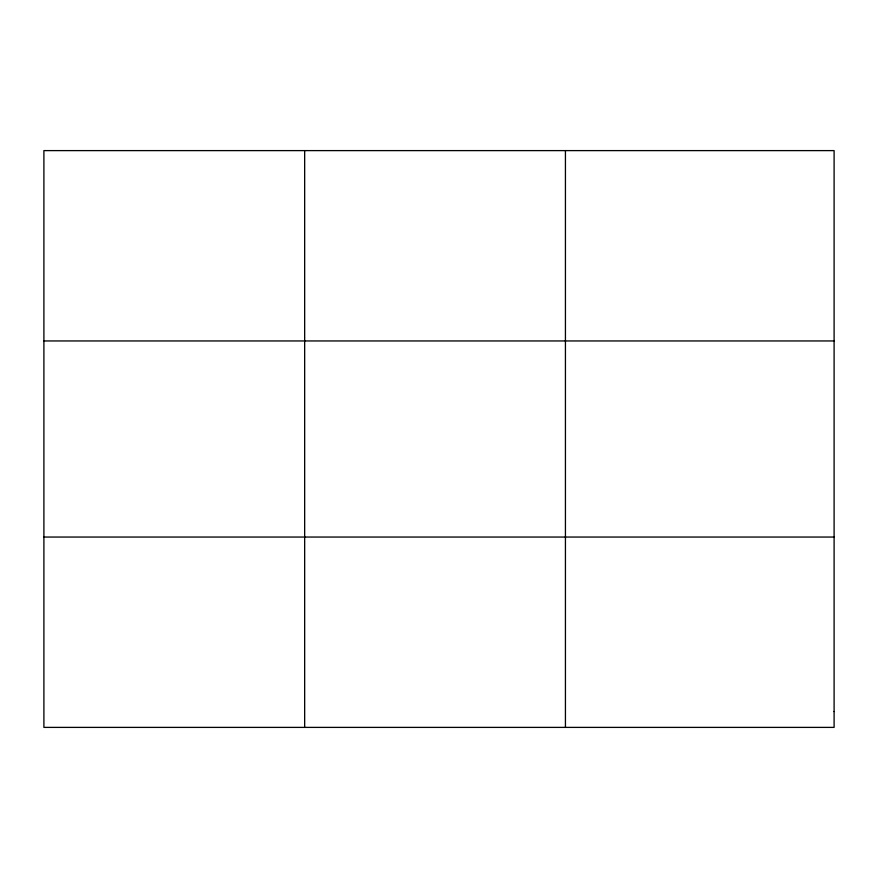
<?xml version="1.0" encoding="UTF-8"?>
<svg xmlns="http://www.w3.org/2000/svg" width="878" height="878" viewBox="0 0 878 878"><rect width="100%" height="100%" fill="white"/><g stroke="black" fill="none" stroke-linecap="round" stroke-linejoin="round"><path stroke-width="1.32" d="M304.666 150.61L304.666 727.39M565.432 150.61L565.432 727.39M43.9 340.949L834.1 340.949M43.9 537.051L834.1 537.051M834.1 711.531L834.1 727.39L43.9 727.39L43.9 150.61L834.1 150.61L834.1 711.531"/></g></svg>
